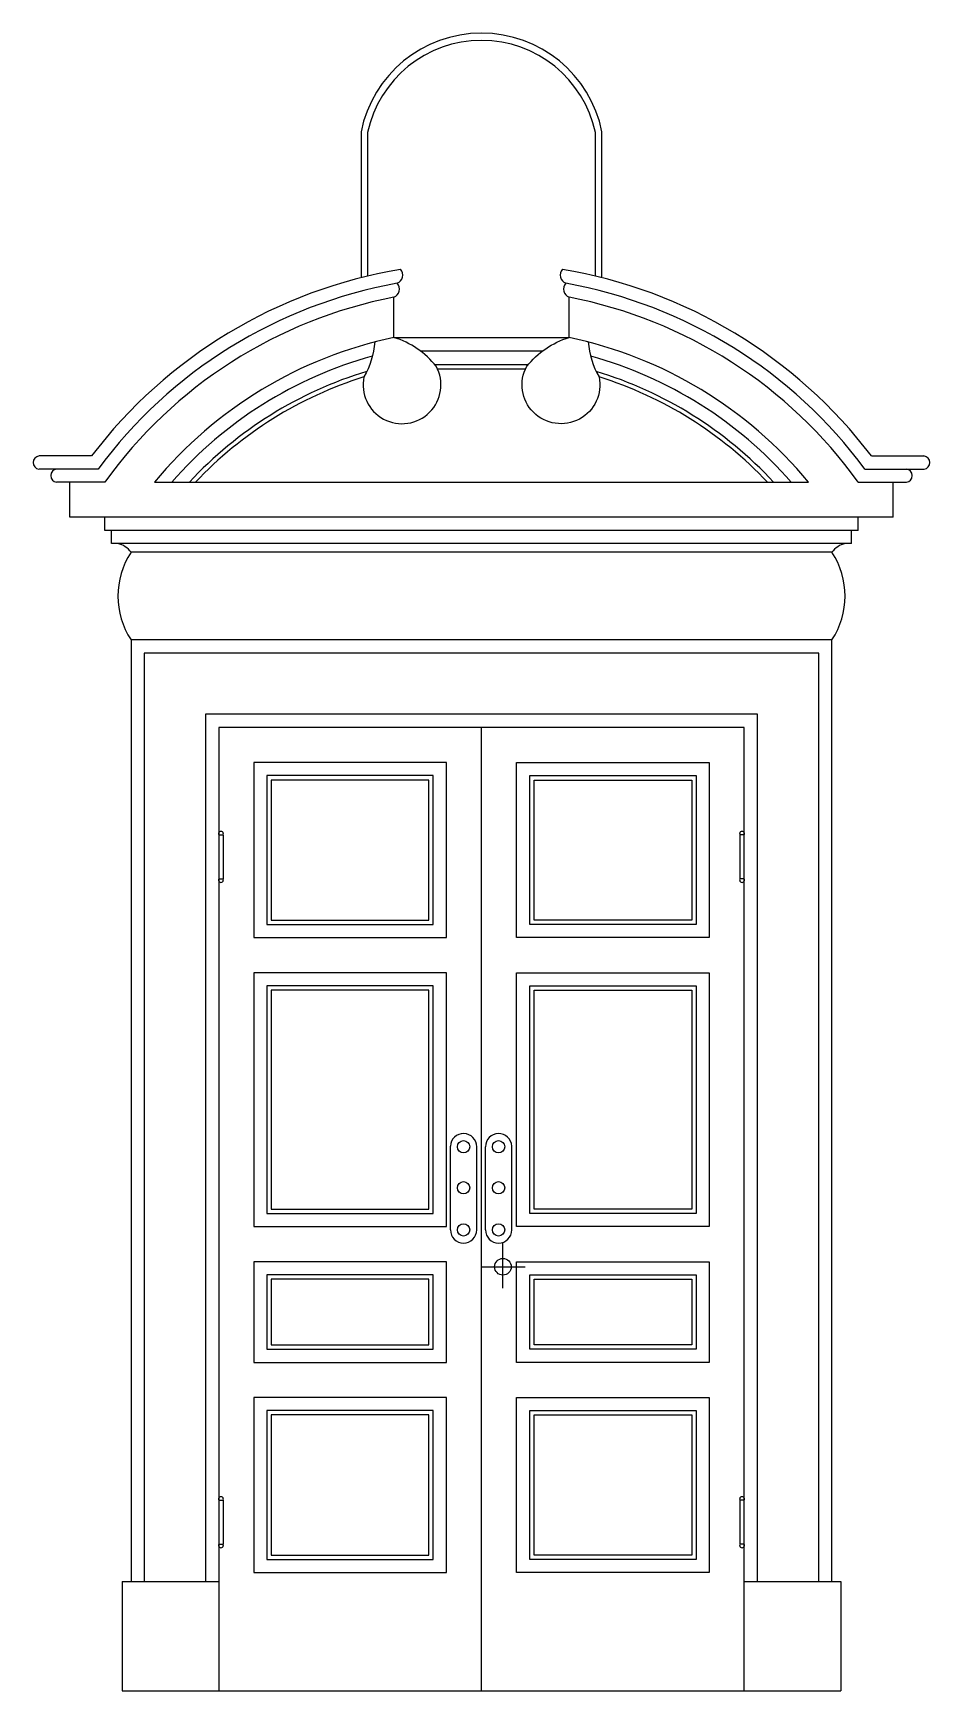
# Model space of a CAD drawing. Header units: metres. Extents: x -244 to 2212, y 0 to 4543.
import ezdxf

# ---------------------------------------------------------------- set-up
doc = ezdxf.new("R2010")
doc.units = ezdxf.units.M
for name, color, linetype in [('2', 2, 'Continuous'), ('3', 3, 'Continuous'), ('7', 7, 'Continuous')]:
    doc.layers.add(name, color=color, linetype=linetype)

msp = doc.modelspace()

# ---------------------------------------------------------------- linework, layer by layer
at = {"layer": '2'}
msp.add_line((0, 0), (1968, 0), dxfattribs=at)
at = {"layer": '3'}
for p, q in [((816.11, 3671.88), (1151.89, 3671.88)), ((855.63, 3635), (1112.37, 3635)), ((863.52, 3622.7), (1104.48, 3622.7)), ((-66.32, 3348), (-228.18, 3348)), ((2034.32, 3348), (2196.18, 3348)), ((-48, 3312), (-144, 3312)), ((2016, 3312), (2112, 3312)), ((2016, 3180), (-48, 3180)), ((1998, 3144), (-30, 3144)), ((898.82, 1263.13), (898.82, 1492.89)), ((970.82, 1263.13), (970.82, 1491.13)), ((994.82, 1263.13), (994.82, 1491.13)), ((1066.82, 1263.13), (1066.82, 1492.89)), ((1042.72, 1103.66), (1042.72, 1227.13)), ((984.94, 1162.07), (1103.59, 1162.07))]:
    msp.add_line(p, q, dxfattribs=at)
msp.add_lwpolyline([(1296, 3876.98), (1296, 4270.18, 0.81), (672, 4270.18), (672, 3876.98)], format="xyb", dxfattribs=at)
for points in [[(1908, 300), (1908, 2844), (60, 2844), (60, 300)], [(1740, 300), (1740, 2676), (228, 2676), (228, 300)]]:
    msp.add_lwpolyline(points, dxfattribs=at)
for points in [[(396, 2100), (852, 2100), (852, 2508), (396, 2508)], [(1572, 2100), (1116, 2100), (1116, 2508), (1572, 2508)], [(408, 2112), (840, 2112), (840, 2496), (408, 2496)], [(1560, 2112), (1128, 2112), (1128, 2496), (1560, 2496)], [(396, 1308), (852, 1308), (852, 1932), (396, 1932)], [(408, 1320), (840, 1320), (840, 1920), (408, 1920)], [(1572, 1308), (1116, 1308), (1116, 1932), (1572, 1932)], [(1560, 1320), (1128, 1320), (1128, 1920), (1560, 1920)], [(396, 936), (852, 936), (852, 1140), (396, 1140)], [(1572, 936), (1116, 936), (1116, 1140), (1572, 1140)], [(408, 948), (840, 948), (840, 1128), (408, 1128)], [(1560, 948), (1128, 948), (1128, 1128), (1560, 1128)], [(396, 360), (852, 360), (852, 768), (396, 768)], [(408, 372), (840, 372), (840, 756), (408, 756)], [(1572, 360), (1116, 360), (1116, 768), (1572, 768)], [(1560, 372), (1128, 372), (1128, 756), (1560, 756)]]:
    msp.add_lwpolyline(points, close=True, dxfattribs=at)
for centre, radius in [((934.82, 1491.13), 16.8), ((1030.82, 1491.13), 16.8), ((934.82, 1378.68), 16.8), ((1030.82, 1378.68), 16.8), ((934.82, 1263.13), 16.8), ((1030.82, 1263.13), 16.8), ((1042.72, 1162.07), 22.8)]:
    msp.add_circle(centre, radius, dxfattribs=at)
for centre, radius, start, end in [((984, 2571.66), 1306.09, 100.18, 143.53), ((984, 2571.66), 1270.09, 100.89, 144.35), ((984, 2571.66), 1306.09, 36.47, 79.82), ((984, 2571.66), 1270.09, 35.65, 79.11), ((984, 2571.66), 1126.09, 105.41, 138.89), ((984, 2571.66), 1126.09, 41.11, 74.59), ((984, 2571.66), 1090.09, 106.76, 137.22), ((984, 2571.66), 1078.09, 107.39, 136.63), ((984, 2571.66), 1090.09, 42.78, 73.24), ((984, 2571.66), 1078.09, 43.37, 72.61), ((934.8, 1491.1), 36.02, 0.04, 177.15), ((1030.84, 1491.1), 36.02, 2.85, 179.96), ((934.82, 1263.13), 36, 180, 0), ((1030.82, 1263.13), 36, 180, 0)]:
    msp.add_arc(centre, radius, start, end, dxfattribs=at)
at = {"layer": '7'}
for p, q in [((744, 3708.7), (744, 3818.87)), ((1224, 3708.7), (1224, 3818.87)), ((744, 3708.7), (1224, 3708.7)), ((-84.32, 3384), (-228.18, 3384)), ((2052.32, 3384), (2196.18, 3384)), ((-144, 3312), (-180.18, 3312)), ((-144, 3216), (-144, 3312)), ((88.26, 3312), (1879.74, 3312)), ((2112, 3216), (2112, 3312)), ((2112, 3312), (2148.18, 3312)), ((2112, 3216), (-144, 3216)), ((-48, 3180), (-48, 3216)), ((-30, 3144), (-30, 3180)), ((1998, 3144), (1998, 3180)), ((2016, 3180), (2016, 3216)), ((1944, 3120), (24, 3120)), ((984, 0), (984, 2640)), ((264, 2345.41), (276.18, 2345.41)), ((276.18, 2345.41), (276.18, 2225.41)), ((1704, 2345.41), (1691.82, 2345.41)), ((1691.82, 2345.41), (1691.82, 2225.41)), ((264, 2225.41), (276.18, 2225.41)), ((1704, 2225.41), (1691.82, 2225.41)), ((264, 522.17), (276.18, 522.17)), ((276.18, 522.17), (276.18, 402.17)), ((1704, 522.17), (1691.82, 522.17)), ((1691.82, 522.17), (1691.82, 402.17)), ((264, 402.17), (276.18, 402.17)), ((1704, 402.17), (1691.82, 402.17)), ((0, 300), (264, 300)), ((0, 300), (0, 0)), ((1704, 300), (1968, 300)), ((1968, 300), (1968, 0))]:
    msp.add_line(p, q, dxfattribs=at)
for points in [[(1314, 3872.55), (1314, 4272, 0.82), (654, 4272), (654, 3872.55)], [(691.46, 3696.33, -0.11), (661.82, 3600.48, 1.43), (860.02, 3629.73, 0.15), (744, 3708.7)], [(1276.54, 3696.33, 0.11), (1306.18, 3600.48, -1.43), (1107.98, 3629.73, -0.15), (1224, 3708.7)]]:
    msp.add_lwpolyline(points, format="xyb", dxfattribs=at)
for points in [[(1944, 300), (1944, 2880), (24, 2880), (24, 300)], [(1704, 0), (1704, 2640), (264, 2640), (264, 0)]]:
    msp.add_lwpolyline(points, dxfattribs=at)
for points in [[(360, 2064), (888, 2064), (888, 2544), (360, 2544)], [(1608, 2064), (1080, 2064), (1080, 2544), (1608, 2544)], [(360, 1272), (888, 1272), (888, 1968), (360, 1968)], [(1608, 1272), (1080, 1272), (1080, 1968), (1608, 1968)], [(360, 900), (888, 900), (888, 1176), (360, 1176)], [(1608, 900), (1080, 900), (1080, 1176), (1608, 1176)], [(360, 324), (888, 324), (888, 804), (360, 804)], [(1608, 324), (1080, 324), (1080, 804), (1608, 804)]]:
    msp.add_lwpolyline(points, close=True, dxfattribs=at)
for centre, radius, start, end in [((984, 2571.66), 1342.09, 99.51, 142.75), ((744.65, 3879.4), 23.77, 290.77, 42.55), ((1223.35, 3879.4), 23.77, 137.45, 249.23), ((984, 2571.66), 1342.09, 37.25, 80.49), ((735.57, 3841.1), 23.77, 290.77, 42.55), ((1232.43, 3841.1), 23.77, 137.45, 249.23), ((984, 2571.66), 1162.09, 101.92, 140.43), ((984, 2571.66), 1162.09, 39.57, 78.08), ((-226.06, 3366.01), 18.11, 96.73, 262.98), ((2194.06, 3366.01), 18.11, 277.02, 83.27), ((-177.97, 3329.98), 18.11, 96.73, 262.98), ((2145.97, 3329.98), 18.11, 277.02, 83.27), ((-25.07, 3085.39), 60.05, 35.19, 77.42), ((1993.07, 3085.39), 60.05, 102.58, 144.81), ((206, 3000), 218, 146.6, 213.4), ((1762, 3000), 218, 326.6, 33.4), ((270.09, 2348.44), 6.8, 333.55, 206.45), ((1697.91, 2348.44), 6.8, 333.55, 206.45), ((270.09, 2222.38), 6.8, 153.55, 26.45), ((1697.91, 2222.38), 6.8, 153.55, 26.45), ((270.09, 525.2), 6.8, 333.55, 206.45), ((1697.91, 525.2), 6.8, 333.55, 206.45), ((270.09, 399.14), 6.8, 153.55, 26.45), ((1697.91, 399.14), 6.8, 153.55, 26.45)]:
    msp.add_arc(centre, radius, start, end, dxfattribs=at)

doc.saveas('drawing.dxf')
